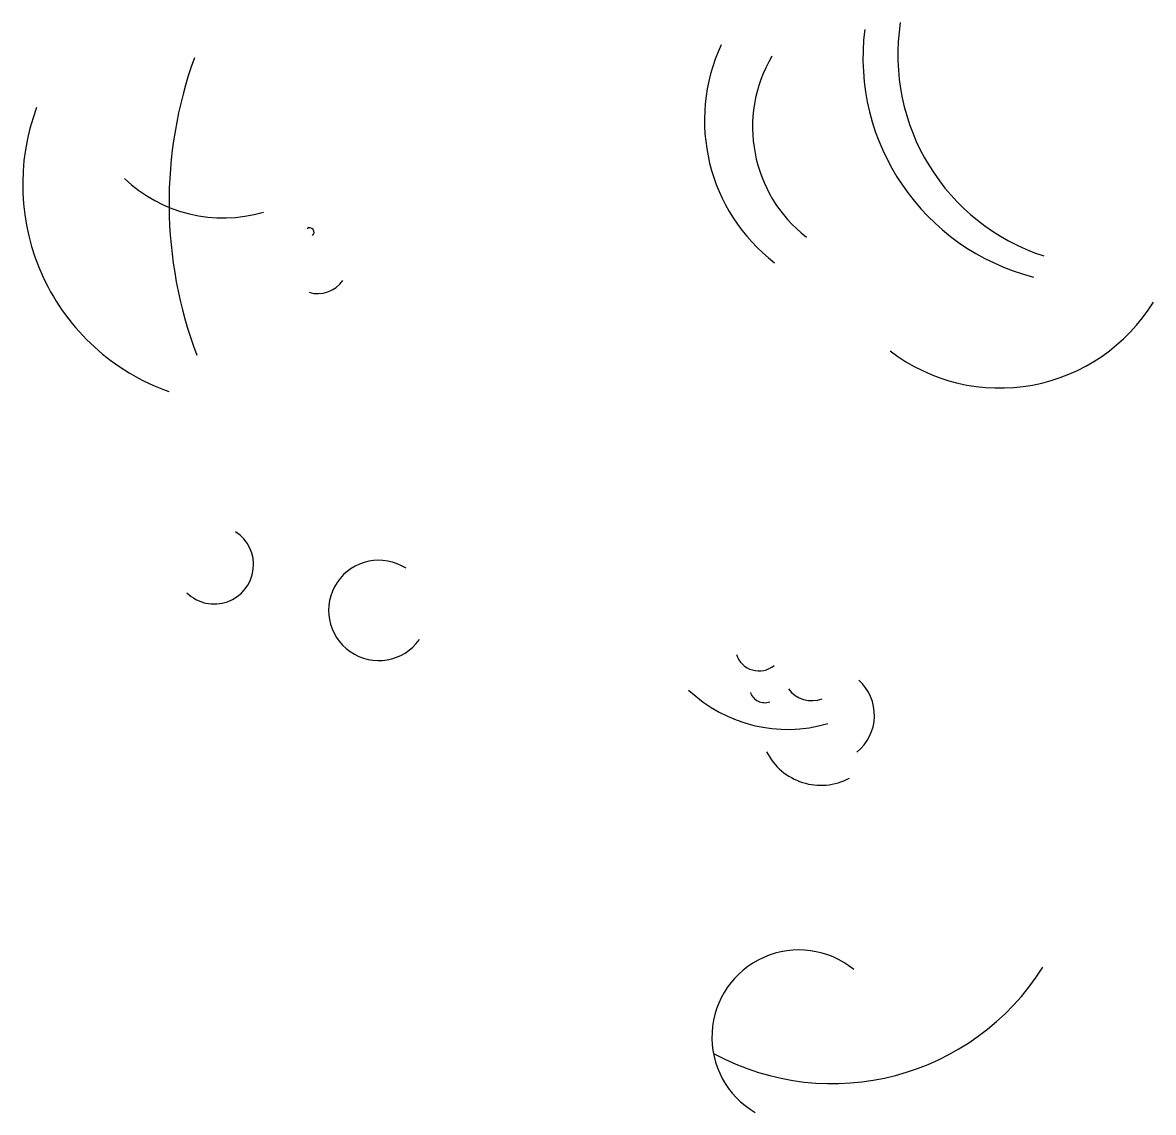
# Model space of a CAD drawing. Header units: inches. Extents: x 3224 to 4449, y 440 to 1620.
import ezdxf

# ---------------------------------------------------------------- set-up
doc = ezdxf.new("R2010")
doc.units = ezdxf.units.IN
doc.header["$MEASUREMENT"] = 0

msp = doc.modelspace()

# ---------------------------------------------------------------- linework, layer by layer
for centre, radius, start, end in [((4401.1, 1585), 228.9, 171.2065, 251.9841), ((4379.9, 1582.3), 245.5, 172.8877, 255.7276), ((4157.2, 1514), 194.5, 155.0554, 232.4714), ((3846.9, 1424.5), 464.5, 160.1852, 200.7782), ((4165.9, 1506.9), 151.1, 149.4798, 232.1048), ((3461.6, 1444.6), 237.8, 159.437, 250.4597), ((3534.9, 1393), 4.73, 307.8711, 127.7431), ((3543.5, 1359.6), 33.1, 253.512, 325.2802), ((4282.7, 1419.6), 195.4, 232.594, 328.4125), ((3431.5, 1032.8), 42.5, 225.762, 57.113), ((3609.7, 983.4), 54.3, 57.0199, 324.3041), ((4021.7, 943.5), 25.7, 198.1242, 309.6647), ((4095.9, 869.7), 51, 308.7564, 48.2638), ((4079.4, 917.8), 32.2, 216.8467, 289.6596), ((4028, 899.9), 16.5, 199.3961, 289.3961), ((4065.1, 521.2), 94.4, 50.9694, 239.82), ((4101.1, 740.6), 269.7, 241.6623, 327.821)]:
    msp.add_arc(centre, radius, start, end)
at = {"color": 2}
for centre in [(3441.2, 1564.6), (4052.7, 1010.6)]:
    msp.add_arc(centre, 156.1, 226.6275, 286.2272, dxfattribs=at)
at = {"color": 1}
msp.add_arc((4088.9, 859.9), 66, 206.9202, 297.7832, dxfattribs=at)

doc.saveas('drawing.dxf')
